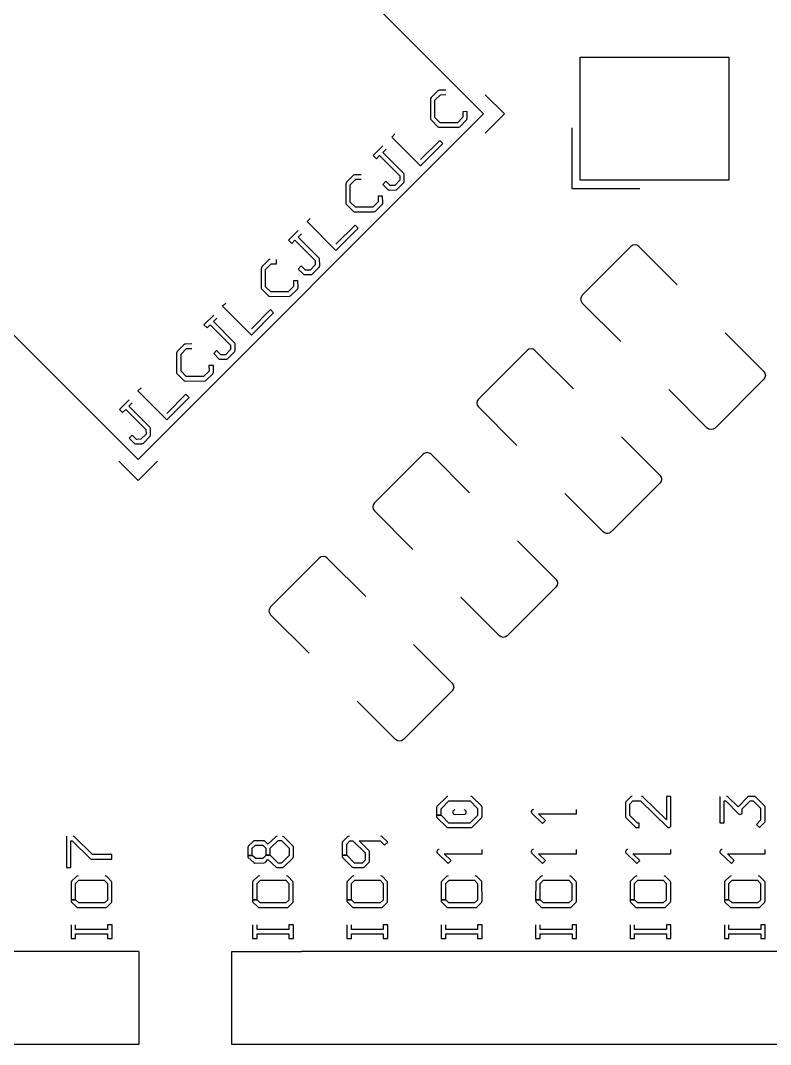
# Model space of a CAD drawing. Extents: x -1 to 99, y 1 to 53.
# Drawn here: x 65.62 to 86.1, y 1.26 to 29.22 of the extents above; entities that cross this region are included whole.
import ezdxf

# ---------------------------------------------------------------- set-up
doc = ezdxf.new("R2010")
doc.units = 0
doc.layers.add('gto', color=1, linetype='CONTINUOUS')

msp = doc.modelspace()

# ---------------------------------------------------------------- linework, layer by layer
at = {"layer": 'gto', "color": 1}
for points in [[(59.399309, 26.670053), (68.834128, 36.104872), (78.268957, 26.670053), (68.834128, 17.235224), (59.399309, 26.670053)], [(80.902562, 24.86456), (80.902562, 28.221786), (84.95976, 28.221786), (84.95976, 24.86456), (80.902562, 24.86456)], [(77.234434, 27.321815), (77.059174, 27.319275), (77.038854, 27.314195), (77.018534, 27.298955), (76.835654, 27.116074), (76.820414, 27.094734), (76.815334, 27.072894), (76.816354, 26.537973), (76.825494, 26.516633), (76.833114, 26.506473), (77.022604, 26.318003), (77.033274, 26.312413), (77.056634, 26.308353), (77.593085, 26.313943), (77.614425, 26.321563), (77.813556, 26.520693), (77.822706, 26.543553), (77.821176, 26.735073), (77.696715, 26.732533), (77.701795, 26.580133), (77.554475, 26.432813), (77.082034, 26.430273), (76.937254, 26.577593), (76.937254, 27.047494), (77.087114, 27.197354), (77.234434, 27.199894)], [(78.314117, 26.142742), (78.841418, 26.670053), (78.314117, 27.197354)], [(80.673961, 26.293163), (80.673961, 24.635959), (82.531165, 24.635959)], [(75.847592, 26.128012), (75.758692, 26.041652), (76.546093, 25.254251), (77.155694, 25.861312), (77.069334, 25.947672), (76.548633, 25.426971)], [(75.517391, 25.797812), (75.253231, 25.533651), (75.339591, 25.447291), (75.428491, 25.536191), (75.979672, 24.98501), (75.982212, 24.86309), (75.839972, 24.720849), (75.715511, 24.715769), (75.601211, 24.83261), (75.517391, 24.748789), (75.663191, 24.603499), (75.672841, 24.597909), (75.697731, 24.593849), (75.876552, 24.599949), (75.887732, 24.602989), (75.908552, 24.616709), (76.093972, 24.80365), (76.103122, 24.82651), (76.100582, 25.0226), (76.091432, 25.04394), (76.083812, 25.05359), (75.514851, 25.622551), (75.603751, 25.711451)], [(74.92557, 25.01041), (74.747769, 25.00787), (74.727449, 25.00279), (74.707129, 24.98755), (74.524249, 24.80467), (74.511049, 24.78537), (74.506469, 24.76403), (74.504949, 24.227068), (74.514089, 24.206748), (74.713229, 24.007618), (74.734569, 23.999998), (75.268471, 24.002028), (75.293371, 24.006088), (75.303021, 24.011678), (75.503681, 24.210308), (75.513841, 24.233168), (75.514851, 24.245868), (75.509771, 24.426209), (75.385311, 24.423669), (75.390391, 24.268729), (75.24307, 24.121408), (74.77063, 24.121408), (74.625849, 24.266189), (74.625849, 24.736089), (74.77571, 24.88595), (74.92557, 24.88849)], [(73.536187, 23.816608), (73.449827, 23.730247), (74.237228, 22.942846), (74.84429, 23.549907), (74.75793, 23.636267), (74.237228, 23.115566)], [(73.205986, 23.486407), (72.944366, 23.224786), (73.030726, 23.138426), (73.117086, 23.224786), (73.668267, 22.673605), (73.670807, 22.551685), (73.528567, 22.409445), (73.406647, 22.404365), (73.289807, 22.521205), (73.205986, 22.437385), (73.352297, 22.294635), (73.362957, 22.289045), (73.386327, 22.284985), (73.567687, 22.288545), (73.578357, 22.291585), (73.597147, 22.305305), (73.783588, 22.493265), (73.790188, 22.504445), (73.795268, 22.528825), (73.789178, 22.712215), (73.780028, 22.732535), (73.772408, 22.742185), (73.203446, 23.311147), (73.292347, 23.400047)], [(82.291255, 23.051606), (80.961592, 21.721943)], [(83.556817, 22.001574), (82.506775, 23.051606)], [(72.438905, 22.699005), (72.418585, 22.693925), (72.398265, 22.678685), (72.212844, 22.493265), (72.199644, 22.473965), (72.195064, 22.452625), (72.192524, 21.929384), (72.197604, 21.905504), (72.212844, 21.886204), (72.402335, 21.697733), (72.413005, 21.692143), (72.436365, 21.688083), (72.971296, 21.693673), (72.994156, 21.701293), (73.185666, 21.891284), (73.198876, 21.910584), (73.202436, 21.921764), (73.203446, 21.934464), (73.198366, 22.114804), (73.076446, 22.112264), (73.078986, 21.957324), (72.934206, 21.812544), (72.461765, 21.810004), (72.314445, 21.954784), (72.314445, 22.427225), (72.464305, 22.577085), (72.614165, 22.579625), (72.614165, 22.699005)], [(71.227322, 21.507743), (71.138422, 21.418843), (71.925824, 20.631441), (72.532885, 21.241042), (72.446525, 21.327403), (71.928364, 20.806702)], [(80.961592, 21.506423), (82.011624, 20.456381)], [(70.897122, 21.177542), (70.632961, 20.913382), (70.719321, 20.827022), (70.805682, 20.915922), (71.359403, 20.362201), (71.359403, 20.24028), (71.217162, 20.09804), (71.095242, 20.0955), (70.978402, 20.21234), (70.897122, 20.12852), (71.040892, 19.98323), (71.051562, 19.97764), (71.074922, 19.97358), (71.256283, 19.97714), (71.276603, 19.98729), (71.466083, 20.17424), (71.479293, 20.19354), (71.482853, 20.20472), (71.481323, 20.390141), (71.476243, 20.411981), (71.461003, 20.433321), (70.892042, 21.002282), (70.980942, 21.091182)], [(84.8667, 20.691691), (85.916732, 19.641649)], [(70.302761, 20.390141), (70.1275, 20.387601), (70.10718, 20.382521), (70.08686, 20.367281), (69.90398, 20.1844), (69.88874, 20.16306), (69.88366, 20.14122), (69.88468, 19.606799), (69.89382, 19.586479), (70.09093, 19.386329), (70.1016, 19.380739), (70.12496, 19.376679), (70.661411, 19.382269), (70.682751, 19.389889), (70.874262, 19.579879), (70.887472, 19.601219), (70.891032, 19.612899), (70.889502, 19.8034), (70.765042, 19.80086), (70.770122, 19.648459), (70.622801, 19.501139), (70.15036, 19.501139), (70.00558, 19.645919), (70.00558, 20.11582), (70.15544, 20.265681), (70.302761, 20.268221)], [(79.454909, 20.21523), (78.125246, 18.885568)], [(80.720471, 19.165198), (79.670429, 20.21523)], [(85.916732, 19.426129), (84.587069, 18.096466)], [(68.915918, 19.196338), (68.829558, 19.109978), (69.616959, 18.322577), (70.22402, 18.929638), (70.13766, 19.015998), (69.616959, 18.495297)], [(84.371549, 18.096466), (83.321507, 19.146498)], [(68.585717, 18.866138), (68.321557, 18.604517), (68.407917, 18.518157), (68.496817, 18.604517), (69.047998, 18.053336), (69.050538, 17.931416), (68.908298, 17.789176), (68.786378, 17.784096), (68.669537, 17.900936), (68.585717, 17.817116), (68.731517, 17.672845), (68.752858, 17.665225), (68.933698, 17.667255), (68.956058, 17.671315), (68.976878, 17.685035), (69.154678, 17.862836), (69.167888, 17.884176), (69.171448, 17.895856), (69.169918, 18.081276), (69.165348, 18.102606), (69.152138, 18.121916), (68.583177, 18.690877), (68.672077, 18.779778)], [(78.125246, 18.670047), (79.175278, 17.620005)], [(82.030344, 17.855316), (83.080386, 16.805274)], [(76.618583, 17.378965), (75.288921, 16.049292)], [(77.884146, 16.328923), (76.834104, 17.378965)], [(69.361439, 17.190064), (68.834128, 16.662763), (68.306827, 17.190064)], [(83.080386, 16.589763), (81.750724, 15.260091)], [(81.535203, 15.260091), (80.485161, 16.310133)], [(75.288921, 15.833782), (76.338963, 14.78374)], [(79.194028, 15.01905), (80.24406, 13.969008)], [(73.782238, 14.542589), (72.452575, 13.212926)], [(75.0478, 13.492557), (73.997758, 14.542589)], [(80.24406, 13.753488), (78.914398, 12.423825)], [(78.698877, 12.423825), (77.648835, 13.473857)], [(72.452575, 12.997406), (73.502607, 11.947364)], [(76.357683, 12.182674), (77.407715, 11.132632)], [(77.407715, 10.917112), (76.078052, 9.587449)], [(75.862532, 9.587449), (74.81249, 10.637481)], [(77.294895, 8.038096), (77.272035, 8.033526), (77.254245, 8.020316), (77.002794, 7.771396), (76.989584, 7.750056), (76.986024, 7.739395), (76.985014, 7.525015), (77.106934, 7.525015), (77.106934, 7.700275), (77.320295, 7.916176), (77.896876, 7.916176), (78.105156, 7.707895), (78.105156, 7.519935), (77.894336, 7.309115), (77.320295, 7.309115), (77.106934, 7.525015), (76.985014, 7.525015), (76.986024, 7.486915), (76.995174, 7.465575), (77.261875, 7.196844), (77.271015, 7.191254), (77.294895, 7.187194), (77.929386, 7.188214), (77.941066, 7.191254), (77.951226, 7.196844), (78.217416, 7.461005), (78.223006, 7.470655), (78.227076, 7.497075), (78.226056, 7.745485), (78.223006, 7.756666), (78.209296, 7.776476), (77.957326, 8.027936), (77.947166, 8.033526), (77.922276, 8.038096)], [(82.324105, 8.038096), (82.300225, 8.033526), (82.280915, 8.020316), (82.148334, 7.886206), (82.142744, 7.876046), (82.138684, 7.852676), (82.139694, 7.481835), (82.142744, 7.470655), (82.148334, 7.460495), (82.414525, 7.196844), (82.424685, 7.191254), (82.448565, 7.187194), (82.512065, 7.187194), (82.512065, 7.309115), (82.471415, 7.309115), (82.260605, 7.519935), (82.260605, 7.829816), (82.346965, 7.916176), (82.552695, 7.916176), (83.285747, 7.196844), (83.295907, 7.191254), (83.319787, 7.187194), (83.341627, 7.191254), (83.362967, 7.204974), (83.376167, 7.224274), (83.380747, 7.248154), (83.380747, 8.038096), (83.258827, 8.038096), (83.258827, 7.395475), (82.621285, 8.020316), (82.599945, 8.033526), (82.578105, 8.038096)], [(84.715259, 8.038096), (84.715259, 7.314195), (84.83718, 7.314195), (84.83718, 7.916176), (84.88036, 7.916176), (85.22834, 7.565655), (85.24917, 7.551935), (85.271521, 7.547875), (85.294891, 7.551935), (85.314701, 7.565655), (85.327911, 7.584955), (85.331471, 7.596135), (85.332481, 7.702815), (85.545841, 7.913636), (85.632201, 7.913636), (85.832862, 7.712975), (85.832862, 7.387855), (85.716021, 7.273555), (85.802382, 7.187194), (85.944622, 7.330955), (85.953772, 7.352295), (85.953772, 7.749555), (85.944622, 7.770886), (85.937002, 7.781556), (85.698241, 8.017776), (85.678431, 8.030986), (85.655061, 8.035556), (85.520441, 8.035556), (85.497071, 8.030986), (85.477261, 8.017776), (85.22377, 7.766316), (85.21869, 7.756156), (85.21818, 7.751076), (84.9464, 8.020316), (84.92659, 8.033526), (84.90322, 8.038096)], [(77.485395, 7.669795), (77.462025, 7.665225), (77.442215, 7.652015), (77.429005, 7.632205), (77.425445, 7.621025), (77.425445, 7.596135), (77.434595, 7.574795), (77.451865, 7.557525), (77.462025, 7.551935), (77.485395, 7.547875), (77.746505, 7.548895), (77.758186, 7.551935), (77.768346, 7.557525), (77.785616, 7.574795), (77.791206, 7.584955), (77.795276, 7.608835), (77.791206, 7.632205), (77.777496, 7.652015), (77.758186, 7.665225), (77.734315, 7.669795)], [(79.627629, 7.677415), (79.610359, 7.674875), (79.595629, 7.667765), (79.583439, 7.655575), (79.567179, 7.622045), (79.568189, 7.608835), (79.571749, 7.598675), (79.586989, 7.578355), (79.8796, 7.293875), (79.95783, 7.380235), (79.76987, 7.560575), (80.803652, 7.560575), (80.803652, 7.677415)], [(66.878834, 6.948434), (66.878834, 6.097532), (67.000754, 6.097532), (67.000754, 6.826514), (67.036314, 6.826514), (67.527555, 6.338323), (67.537205, 6.332733), (67.562095, 6.328673), (68.120896, 6.328673), (68.120896, 6.450593), (67.584955, 6.450593), (67.096264, 6.938274), (67.086614, 6.943864), (67.061714, 6.948434)], [(72.634485, 6.948434), (72.611625, 6.944874), (72.593845, 6.935734), (72.375405, 6.732533), (72.306825, 6.806194), (72.286505, 6.821434), (72.266185, 6.826514), (72.012184, 6.826514), (71.990854, 6.821434), (71.971544, 6.806194), (71.849624, 6.689353), (71.837944, 6.670553), (71.834384, 6.646173), (71.834384, 6.425193), (71.948684, 6.425193), (71.948684, 6.623313), (72.035044, 6.704593), (72.243324, 6.704593), (72.322065, 6.623313), (72.322065, 6.430273), (72.436365, 6.430273), (72.436365, 6.623313), (72.657345, 6.831594), (72.751326, 6.831594), (72.962146, 6.623313), (72.962146, 6.420113), (72.751326, 6.219452), (72.657345, 6.219452), (72.436365, 6.430273), (72.322065, 6.430273), (72.322065, 6.427733), (72.243324, 6.338833), (72.047744, 6.338833), (71.948684, 6.425193), (71.834384, 6.425193), (71.834384, 6.379473), (71.840994, 6.367793), (71.990854, 6.235712), (72.023874, 6.219452), (72.278385, 6.220472), (72.301235, 6.230632), (72.311905, 6.239772), (72.380485, 6.318513), (72.604005, 6.108712), (72.622805, 6.098552), (72.776726, 6.097532), (72.798066, 6.101592), (72.808226, 6.107182), (73.058666, 6.354073), (73.066286, 6.366773), (73.071876, 6.382013), (73.073906, 6.397253), (73.073906, 6.674113), (73.058666, 6.684273), (72.817366, 6.930654), (72.789426, 6.945894), (72.779266, 6.948434)], [(74.596389, 6.948434), (74.573019, 6.943864), (74.553209, 6.930654), (74.418589, 6.797554), (74.412999, 6.788414), (74.409449, 6.777234), (74.408429, 6.430273), (74.530349, 6.430273), (74.530349, 6.737613), (74.619249, 6.826514), (74.697989, 6.826514), (75.03073, 6.496313), (75.03073, 6.298193), (74.95199, 6.219452), (74.741169, 6.219452), (74.530349, 6.430273), (74.408429, 6.430273), (74.409449, 6.394203), (74.418589, 6.372363), (74.682749, 6.107182), (74.692399, 6.101592), (74.718309, 6.097532), (74.98806, 6.098552), (74.99974, 6.101592), (75.0099, 6.107182), (75.14249, 6.241292), (75.15163, 6.262633), (75.15163, 6.534413), (75.14808, 6.545593), (75.14249, 6.554733), (74.87071, 6.826514), (75.439671, 6.826514), (75.564131, 6.704593), (75.650491, 6.788414), (75.499111, 6.938274), (75.488441, 6.943864), (75.465071, 6.948434)], [(77.051054, 6.587753), (77.033774, 6.585213), (77.019044, 6.578613), (77.006854, 6.567433), (76.990594, 6.532383), (76.991614, 6.519173), (76.995174, 6.509013), (77.010404, 6.488693), (77.302515, 6.206752), (77.381245, 6.290573), (77.193294, 6.470913), (78.227076, 6.470913), (78.227076, 6.587753)], [(79.627629, 6.587753), (79.610359, 6.585213), (79.595629, 6.578613), (79.583439, 6.567433), (79.567179, 6.532383), (79.568189, 6.519173), (79.571749, 6.509013), (79.586989, 6.488693), (79.8796, 6.206752), (79.95783, 6.290573), (79.76987, 6.470913), (80.803652, 6.470913), (80.803652, 6.587753)], [(82.204724, 6.587753), (82.186944, 6.585213), (82.172204, 6.578613), (82.160014, 6.567433), (82.147824, 6.544063), (82.144264, 6.532383), (82.144774, 6.519173), (82.154934, 6.498853), (82.456185, 6.206752), (82.534915, 6.290573), (82.346965, 6.470913), (83.380747, 6.470913), (83.380747, 6.587753)], [(84.7813, 6.587753), (84.76352, 6.585213), (84.748789, 6.578613), (84.737109, 6.567433), (84.724409, 6.544063), (84.720849, 6.532383), (84.721359, 6.519173), (84.731519, 6.498853), (85.03276, 6.206752), (85.1115, 6.290573), (84.92354, 6.470913), (85.957322, 6.470913), (85.957322, 6.587753)], [(67.193794, 5.868932), (67.170434, 5.864362), (67.150614, 5.851152), (67.017524, 5.721611), (67.010914, 5.711961), (67.005834, 5.686051), (67.005834, 5.21107), (67.127754, 5.21107), (67.127754, 5.658111), (67.219194, 5.747011), (67.910076, 5.747011), (67.996436, 5.658111), (67.996436, 5.20853), (67.915156, 5.12979), (67.216654, 5.12979), (67.127754, 5.21107), (67.005834, 5.21107), (67.007364, 5.16992), (67.010914, 5.15824), (67.017524, 5.14808), (67.150614, 5.02311), (67.170934, 5.00787), (67.181094, 5.00381), (67.940556, 5.00279), (67.965956, 5.00685), (67.976626, 5.01244), (68.103116, 5.13995), (68.114296, 5.15925), (68.118356, 5.18313), (68.117346, 5.695701), (68.108196, 5.717041), (67.978656, 5.851152), (67.960376, 5.864362), (67.935476, 5.868932)], [(72.146804, 5.868932), (72.123444, 5.864362), (72.103624, 5.851152), (71.970534, 5.721611), (71.963924, 5.711961), (71.958844, 5.686051), (71.958844, 5.21107), (72.080764, 5.21107), (72.080764, 5.658111), (72.172204, 5.747011), (72.863086, 5.747011), (72.949446, 5.658111), (72.949446, 5.20853), (72.868166, 5.12979), (72.169664, 5.12979), (72.080764, 5.21107), (71.958844, 5.21107), (71.960374, 5.16992), (71.963924, 5.15824), (71.970534, 5.14808), (72.103624, 5.02311), (72.123944, 5.00787), (72.134104, 5.00381), (72.893566, 5.00279), (72.918966, 5.00685), (72.929636, 5.01244), (73.056126, 5.13995), (73.067306, 5.15925), (73.071366, 5.18313), (73.070356, 5.695701), (73.061206, 5.717041), (72.931666, 5.851152), (72.913386, 5.864362), (72.888486, 5.868932)], [(74.723389, 5.868932), (74.700019, 5.864362), (74.680209, 5.851152), (74.547109, 5.721611), (74.540509, 5.711961), (74.535429, 5.686051), (74.535429, 5.21107), (74.657349, 5.21107), (74.657349, 5.658111), (74.748789, 5.747011), (75.439671, 5.747011), (75.526031, 5.658111), (75.526031, 5.20853), (75.444751, 5.12979), (74.746249, 5.12979), (74.657349, 5.21107), (74.535429, 5.21107), (74.536949, 5.16992), (74.540509, 5.15824), (74.547109, 5.14808), (74.680209, 5.02311), (74.700529, 5.00787), (74.710689, 5.00381), (75.470151, 5.00279), (75.495551, 5.00685), (75.506221, 5.01244), (75.632711, 5.13995), (75.644391, 5.15925), (75.647951, 5.18313), (75.646931, 5.695701), (75.637791, 5.717041), (75.500121, 5.858772), (75.489961, 5.864362), (75.465071, 5.868932)], [(77.299965, 5.868932), (77.276605, 5.864362), (77.256795, 5.851152), (77.123694, 5.721611), (77.117094, 5.711961), (77.112014, 5.686051), (77.112014, 5.21107), (77.233934, 5.21107), (77.233934, 5.658111), (77.325375, 5.747011), (78.016246, 5.747011), (78.102616, 5.658111), (78.102616, 5.20853), (78.021336, 5.12979), (77.322835, 5.12979), (77.233934, 5.21107), (77.112014, 5.21107), (77.113534, 5.16992), (77.117094, 5.15824), (77.123694, 5.14808), (77.256795, 5.02311), (77.277115, 5.00787), (77.287275, 5.00381), (78.046736, 5.00279), (78.072136, 5.00685), (78.083306, 5.01244), (78.209296, 5.13995), (78.220976, 5.15925), (78.224536, 5.18313), (78.223516, 5.695701), (78.220466, 5.706881), (78.206746, 5.726691), (78.076706, 5.858772), (78.066546, 5.864362), (78.041656, 5.868932)], [(79.87655, 5.868932), (79.85318, 5.864362), (79.83337, 5.851152), (79.700279, 5.721611), (79.694179, 5.711961), (79.690119, 5.699771), (79.689099, 5.21107), (79.81051, 5.21107), (79.81051, 5.658111), (79.90246, 5.747011), (80.592831, 5.747011), (80.679191, 5.658111), (80.679191, 5.20853), (80.598421, 5.12979), (79.89992, 5.12979), (79.81051, 5.21107), (79.689099, 5.21107), (79.690119, 5.16992), (79.700279, 5.14808), (79.83337, 5.02311), (79.85369, 5.00787), (79.86385, 5.00381), (80.623311, 5.00279), (80.648711, 5.00685), (80.659891, 5.01244), (80.785872, 5.13995), (80.792982, 5.14909), (80.800602, 5.17043), (80.801622, 5.683511), (80.797052, 5.706881), (80.783332, 5.726691), (80.653281, 5.858772), (80.643121, 5.864362), (80.618741, 5.868932)], [(82.453645, 5.868932), (82.429765, 5.864362), (82.410465, 5.851152), (82.276855, 5.721611), (82.270755, 5.711961), (82.266695, 5.699771), (82.265685, 5.21107), (82.387605, 5.21107), (82.387605, 5.658111), (82.479045, 5.747011), (83.169916, 5.747011), (83.256287, 5.658111), (83.256287, 5.20853), (83.175006, 5.12979), (82.476505, 5.12979), (82.387605, 5.21107), (82.265685, 5.21107), (82.266695, 5.16992), (82.276855, 5.14808), (82.410465, 5.02311), (82.430785, 5.00787), (82.440945, 5.00381), (83.200406, 5.00279), (83.225806, 5.00685), (83.236466, 5.01244), (83.362967, 5.13995), (83.374137, 5.15925), (83.378197, 5.18313), (83.378197, 5.683511), (83.373627, 5.706881), (83.360417, 5.726691), (83.229866, 5.858772), (83.219706, 5.864362), (83.195326, 5.868932)], [(85.03022, 5.868932), (85.00685, 5.864362), (84.98704, 5.851152), (84.85344, 5.721611), (84.84734, 5.711961), (84.84328, 5.699771), (84.84226, 5.21107), (84.96418, 5.21107), (84.96418, 5.658111), (85.05562, 5.747011), (85.746501, 5.747011), (85.832862, 5.658111), (85.832862, 5.20853), (85.751582, 5.12979), (85.05308, 5.12979), (84.96418, 5.21107), (84.84226, 5.21107), (84.84328, 5.16992), (84.85344, 5.14808), (84.98704, 5.02311), (85.00736, 5.00787), (85.01752, 5.00381), (85.776982, 5.00279), (85.802382, 5.00685), (85.813052, 5.01244), (85.939542, 5.13995), (85.950722, 5.15925), (85.954782, 5.18313), (85.953772, 5.695701), (85.944622, 5.717041), (85.815082, 5.851152), (85.796792, 5.864362), (85.771902, 5.868932)], [(67.005834, 4.532889), (67.005834, 4.162048), (67.127754, 4.162048), (67.127754, 4.286509), (67.998976, 4.286509), (67.998976, 4.162048), (68.123436, 4.162048), (68.123436, 4.532889), (67.998976, 4.532889), (67.998976, 4.408429), (67.127754, 4.408429), (67.127754, 4.532889)], [(71.958844, 4.532889), (71.958844, 4.162048), (72.080764, 4.162048), (72.080764, 4.286509), (72.951986, 4.286509), (72.951986, 4.162048), (73.076446, 4.162048), (73.076446, 4.532889), (72.951986, 4.532889), (72.951986, 4.408429), (72.080764, 4.408429), (72.080764, 4.532889)], [(74.535429, 4.532889), (74.535429, 4.162048), (74.657349, 4.162048), (74.657349, 4.286509), (75.528571, 4.286509), (75.528571, 4.162048), (75.653031, 4.162048), (75.653031, 4.532889), (75.528571, 4.532889), (75.528571, 4.408429), (74.657349, 4.408429), (74.657349, 4.532889)], [(77.112014, 4.532889), (77.112014, 4.162048), (77.233934, 4.162048), (77.233934, 4.286509), (78.105156, 4.286509), (78.105156, 4.162048), (78.229616, 4.162048), (78.229616, 4.532889), (78.105156, 4.532889), (78.105156, 4.408429), (77.233934, 4.408429), (77.233934, 4.532889)], [(79.689099, 4.532889), (79.689099, 4.162048), (79.81051, 4.162048), (79.81051, 4.286509), (80.682241, 4.286509), (80.682241, 4.162048), (80.806192, 4.162048), (80.806192, 4.532889), (80.682241, 4.532889), (80.682241, 4.408429), (79.81051, 4.408429), (79.81051, 4.532889)], [(82.265685, 4.532889), (82.265685, 4.162048), (82.387605, 4.162048), (82.387605, 4.286509), (83.258827, 4.286509), (83.258827, 4.162048), (83.383287, 4.162048), (83.383287, 4.532889), (83.258827, 4.532889), (83.258827, 4.408429), (82.387605, 4.408429), (82.387605, 4.532889)], [(84.84226, 4.532889), (84.84226, 4.162048), (84.96418, 4.162048), (84.96418, 4.286509), (85.835402, 4.286509), (85.835402, 4.162048), (85.959862, 4.162048), (85.959862, 4.532889), (85.835402, 4.532889), (85.835402, 4.408429), (84.96418, 4.408429), (84.96418, 4.532889)], [(68.854958, 3.803678), (68.854958, 1.263673), (48.534917, 1.263673), (48.534917, 3.803678), (50.439921, 3.803678)], [(68.854958, 3.803678), (50.439921, 3.803678)], [(91.715003, 3.803678), (91.715003, 1.263673), (71.394963, 1.263673), (71.394963, 3.803678), (73.299967, 3.803678)], [(91.715003, 3.803678), (73.299967, 3.803678)]]:
    msp.add_lwpolyline(points, dxfattribs=at)
for points in [[(82.506785, 23.051616), (82.506785, 23.051616), (82.506785, 23.051616, 0.414186), (82.291265, 23.051616), (82.291265, 23.051616)], [(80.961592, 21.721943), (80.961592, 21.721943), (80.961592, 21.721943, 0.414186), (80.961592, 21.506423), (80.961592, 21.506423)], [(79.670429, 20.21524), (79.670429, 20.21524), (79.670429, 20.21524, 0.41414), (79.454919, 20.21524), (79.454919, 20.21524)], [(85.916742, 19.641659), (85.916742, 19.641659), (85.916742, 19.641659, -0.414186), (85.916742, 19.426139), (85.916742, 19.426139)], [(78.125246, 18.885568), (78.125246, 18.885568), (78.125246, 18.885568, 0.41414), (78.125246, 18.670057), (78.125246, 18.670057)], [(84.587069, 18.096466), (84.587069, 18.096466), (84.587069, 18.096466, -0.414186), (84.371549, 18.096466), (84.371549, 18.096466)], [(76.834114, 17.378965), (76.834114, 17.378965), (76.834114, 17.378965, 0.414214), (76.618593, 17.378965), (76.618593, 17.378965)], [(83.080396, 16.805284), (83.080396, 16.805284), (83.080396, 16.805284, -0.414186), (83.080396, 16.589763), (83.080396, 16.589763)], [(75.288921, 16.049302), (75.288921, 16.049302), (75.288921, 16.049302, 0.414186), (75.288921, 15.833782), (75.288921, 15.833782)], [(81.750724, 15.260101), (81.750724, 15.260101), (81.750724, 15.260101, -0.414214), (81.535203, 15.260101), (81.535203, 15.260101)], [(73.997768, 14.542599), (73.997768, 14.542599), (73.997768, 14.542599, 0.414186), (73.782248, 14.542599), (73.782248, 14.542599)], [(80.24407, 13.969008), (80.24407, 13.969008), (80.24407, 13.969008, -0.414206), (80.24407, 13.753498), (80.24407, 13.753498)], [(72.452575, 13.212926), (72.452575, 13.212926), (72.452575, 13.212926, 0.414186), (72.452575, 12.997406), (72.452575, 12.997406)], [(78.914398, 12.423825), (78.914398, 12.423825), (78.914398, 12.423825, -0.414206), (78.698887, 12.423825), (78.698887, 12.423825)], [(77.407725, 11.132642), (77.407725, 11.132642), (77.407725, 11.132642, -0.414186), (77.407725, 10.917122), (77.407725, 10.917122)], [(76.078052, 9.587449), (76.078052, 9.587449), (76.078052, 9.587449, -0.414186), (75.862532, 9.587449), (75.862532, 9.587449)]]:
    msp.add_lwpolyline(points, format="xyb", dxfattribs=at)

doc.saveas('drawing.dxf')
